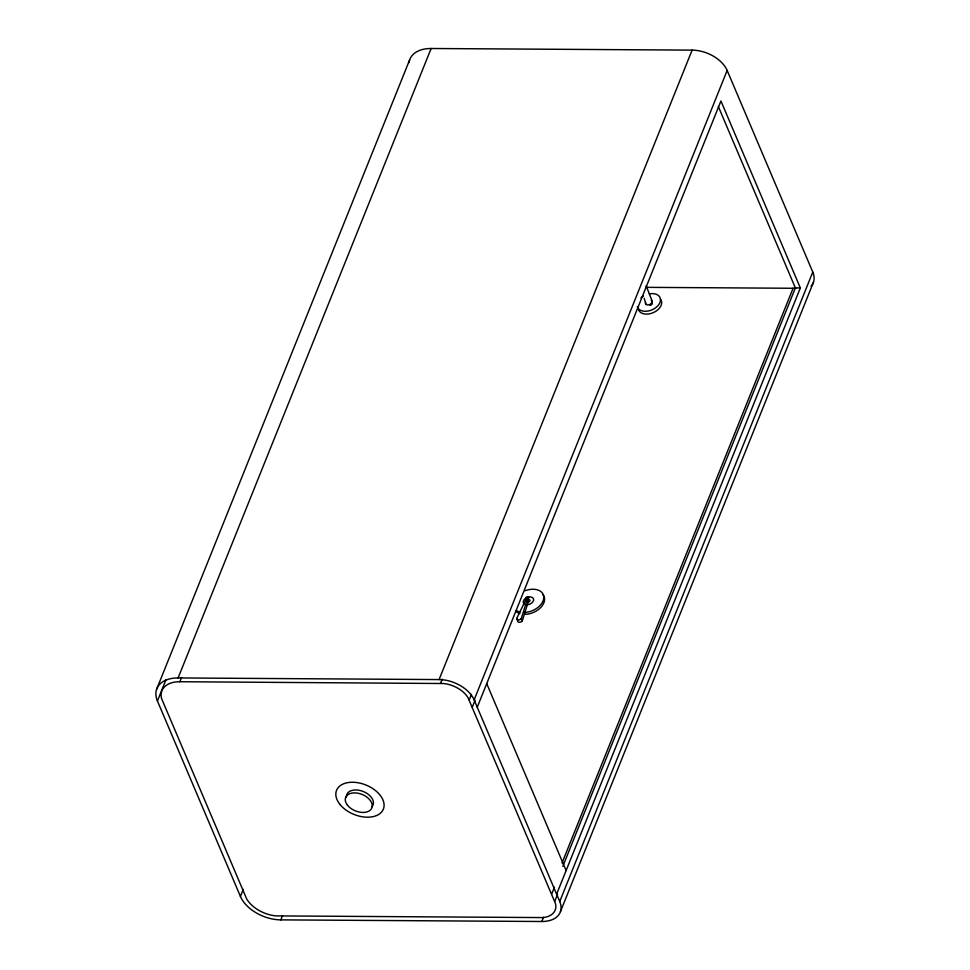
<?xml version="1.0" encoding="UTF-8"?>
<svg xmlns="http://www.w3.org/2000/svg" width="970" height="970" viewBox="0 0 970 970"><rect width="100%" height="100%" fill="white"/><g stroke="black" fill="none" stroke-linecap="round" stroke-linejoin="round"><path stroke-width="1.45" d="M522.296 620.861L521.29 618.496L527.365 599.108L528.371 601.473L522.296 620.861A2.595 1.71 -23 0 1 519.399 622.316A2.595 1.71 -23 0 1 517.677 620.824L516.67 618.472L526.176 599.096M156.582 689.403L409.619 59.946M409.013 62.662A33.526 21.097 21.9 0 1 431.129 48.5L692.119 50.125A29.088 18.297 21.9 0 1 727.16 70.446L812.775 272.073L559.738 901.518A29.088 18.297 21.9 0 1 541.806 921.5L280.827 919.875A33.526 21.097 21.9 0 1 240.427 896.45L157.431 700.995L165.894 679.909M157.431 700.995A33.526 21.097 21.9 0 1 178.104 677.945L431.129 48.5M179.862 681.728L443.557 683.523A23.619 14.865 21.9 0 1 468.049 697.721L555.483 903.616A23.619 14.865 21.9 0 1 542.945 917.584L275.819 915.898A28.069 17.666 21.9 0 1 246.707 899.02L161.541 698.485A28.069 17.666 21.9 0 1 176.443 681.886L179.862 681.728L181.56 677.509M240.427 896.45L243.252 889.429M280.827 919.875L282.525 915.656M178.104 677.945L439.083 679.57L692.119 50.125M440.525 683.353L442.211 679.133M469.201 699.976L471.468 694.362M559.738 901.518L474.124 699.891L727.16 70.446M472.269 707.191L475.058 700.243M477.24 707.227L720.94 100.989L800.335 287.944L556.622 894.182M562.066 862.924L793.072 288.272L795.982 288.138M551.651 894.158L554.452 887.211M562.842 866.331L795.364 287.92L718.321 106.494M541.806 921.5L543.503 917.28M554.719 901.36L557.544 894.34M560.466 911.57L813.503 282.125M651.913 303.901L651.913 302.458M651.319 304.362L649.73 305.053M528.371 601.473L527.183 601.461M795.364 287.92L800.335 287.944M646.081 287.35L793.072 288.272M646.178 285.701L652.07 300.967M486.722 683.62L566.116 870.575M644.177 298.287L645.814 303.865M439.083 679.57A29.088 18.297 21.9 0 1 474.124 699.891M812.775 272.073A29.088 18.297 21.9 0 1 811.065 286.271M346.46 797.11A14.126 8.888 21.9 0 1 362.78 791.29A14.126 8.888 21.9 0 1 371.983 806.701M652.325 303.404A3.468 2.279 -23 0 1 651.949 304.046M651.391 304.653A3.468 2.279 -23 0 1 650.688 305.162M651.21 300.288A3.468 2.279 -23 0 1 649.476 304.616A3.468 2.279 -23 0 1 645.608 302.422M649.306 293.874A12.27 8.087 -23 0 1 660.485 299.475A12.27 8.087 -23 0 1 650.264 310.497A12.27 8.087 -23 0 1 637.302 306.811M640.867 297.948A12.27 8.087 -23 0 1 643.377 296.129M660.388 299.063A12.27 8.087 -23 0 1 652.483 312.97A12.27 8.087 -23 0 1 638.248 307.502M525.122 590.742A16.102 10.597 -23 0 1 543.782 597.932A16.102 10.597 -23 0 1 523.751 612.458M520.114 612.034A16.102 10.597 -23 0 1 517.046 610.857M528.662 597.035A5.456 3.589 -23 0 1 533.548 600.357A5.456 3.589 -23 0 1 526.831 604.783M524.564 604.237A5.456 3.589 -23 0 1 527.304 597.423M529.268 599.69A1.661 1.091 -23 0 1 529.632 601.315A1.661 1.091 -23 0 1 527.243 601.873M542.885 594.598A16.102 10.597 -23 0 1 540.981 607.256A16.102 10.597 -23 0 1 524.552 614.337M519.823 613.61A16.102 10.597 -23 0 1 515.555 610.882M521.29 618.496A2.595 1.71 -23 0 1 518.392 619.951A2.595 1.71 -23 0 1 516.67 618.472M527.547 599.048L526.043 599.048A1.661 1.091 -23 0 1 526.358 597.229A1.661 1.091 -23 0 1 528.686 597.253A1.661 1.091 -23 0 1 527.547 599.048M339.682 804.106A25.232 15.884 21.9 0 0 381.452 812.193A25.232 15.884 21.9 0 0 358.73 782.875A25.232 15.884 21.9 0 0 339.682 804.106M347.418 805.124A14.126 8.888 21.9 0 0 370.795 809.647A14.126 8.888 21.9 0 0 358.088 793.242A14.126 8.888 21.9 0 0 347.418 805.124"/></g></svg>
